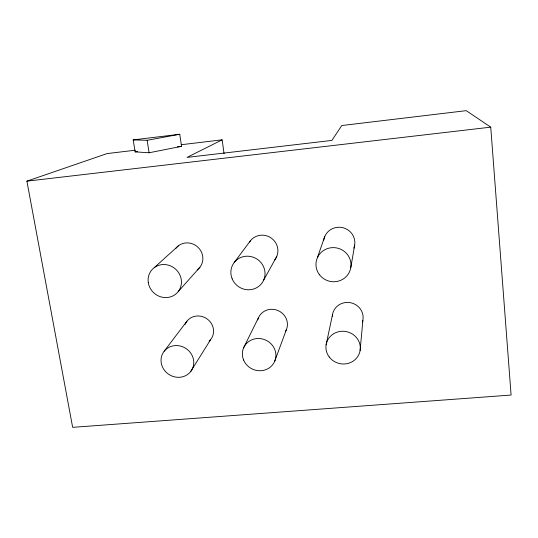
<?xml version="1.0" encoding="UTF-8"?>
<svg xmlns="http://www.w3.org/2000/svg" width="538" height="538" viewBox="0 0 538 538"><rect width="100%" height="100%" fill="white"/><g stroke="black" fill="none" stroke-linecap="round" stroke-linejoin="round"><path stroke-width="0.81" d="M360.11 350.541L362.942 319.767A15.434 14.755 11.5 0 0 349.263 302.524A15.434 14.755 11.5 0 0 332.323 316.29M350.81 267.534L354.683 245.066M326.102 344.845L332.477 314.757M317.38 257.736L324.811 236.357M274.602 361.529L286.243 330.023M243.593 347.857L258.435 317.79M263.728 279.995L276.727 256.525M190.56 371.731A16.718 15.528 32.8 0 0 179.262 345.813A16.718 15.528 32.8 0 0 162.375 366.768A16.718 15.528 32.8 0 0 190.56 371.731L210.634 339.599M234.306 262.389L250.412 240.762M164.144 351.253L186.955 321.173M178.192 291.623L199.914 267.258M154.231 267.648L178.508 245.718M224.07 153.74L222.147 139.833L187.029 157.405L331.899 140.411L341.771 125.536L466.251 110.66L490.737 127.156L511.1 395.053L72.65 427.34L26.9 181.158L107.082 153.579L135.428 150.196M149.093 152.772L181.541 146.329L179.753 134.265L133.202 139.907L135.105 151.864L149.093 152.772L147.15 140.29L133.202 139.907M147.15 140.29L179.753 134.265M181.286 144.715L222.147 139.833M135.105 151.864L137.594 151.568M177.392 146.827L181.541 146.329M26.9 181.158L490.737 127.156M362.794 320.52A15.434 14.755 11.5 0 1 362.377 322.013M257.709 319.942A15.192 14.445 24.2 0 1 277.803 310.466A15.192 14.445 24.2 0 1 285.557 331.368M185.099 324.353A15.01 14.096 33 0 1 206.989 318.839A15.01 14.096 33 0 1 209.107 341.206M323.694 240.197A15.683 15.32 11.5 0 1 343.157 227.769A15.683 15.32 11.5 0 1 353.836 248.166M175.798 248.395A15.313 14.566 41.8 0 1 198.287 247.567A15.313 14.566 41.8 0 1 197.19 269.908M249.511 242.046A15.461 14.97 32.9 0 1 271.28 238.072A15.461 14.97 32.9 0 1 274.71 259.874M319.337 274.575A17.559 17.041 13.7 0 0 349.518 271.798A17.559 17.041 13.7 0 0 331.596 247.695A17.559 17.041 13.7 0 0 319.337 274.575M329.209 356.95A17.243 16.335 12.8 0 0 358.839 354.616A17.243 16.335 12.8 0 0 341.307 331.294A17.243 16.335 12.8 0 0 329.209 356.95M243.6 360.05A16.947 15.952 24.5 0 0 272.396 365.067A16.947 15.952 24.5 0 0 261.387 338.758A16.947 15.952 24.5 0 0 243.6 360.05M232.154 278.825A17.283 16.597 32.4 0 0 261.495 283.708A17.283 16.597 32.4 0 0 250.204 256.431A17.283 16.597 32.4 0 0 232.154 278.825M148.28 282.584A17.088 16.1 40.9 0 0 175.186 294.555A17.088 16.1 40.9 0 0 170.828 266.034A17.088 16.1 40.9 0 0 148.28 282.584"/></g></svg>
